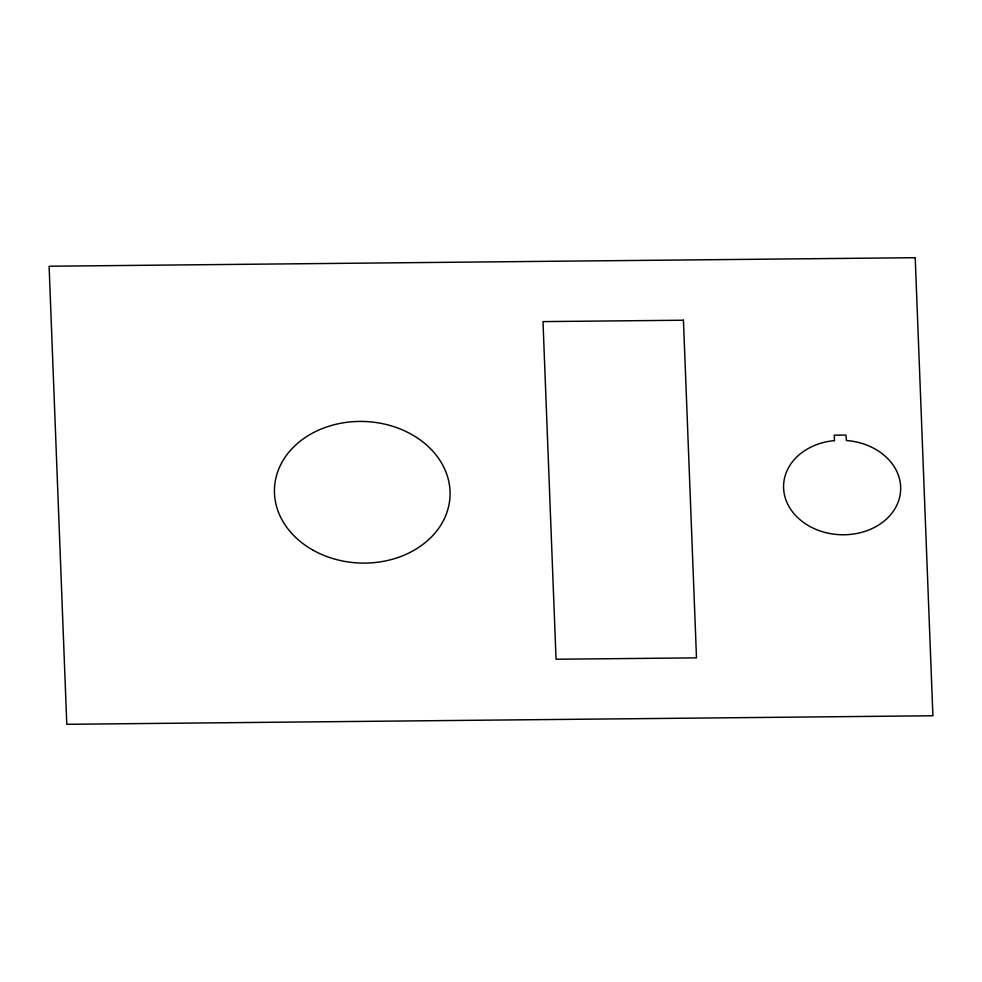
<?xml version="1.0" encoding="UTF-8"?>
<svg xmlns="http://www.w3.org/2000/svg" width="982" height="982" viewBox="0 0 982 982"><rect width="100%" height="100%" fill="white"/><g stroke="black" fill="none" stroke-linecap="round" stroke-linejoin="round"><path stroke-width="1.47" d="M834.454 440.623L834.197 440.636A58.564 47.197 2.5 0 0 793.468 513.058A58.564 47.197 2.5 0 0 892.724 512.076A58.564 47.197 2.5 0 0 846.435 440.513L845.956 435.063L834.246 435.186L834.454 440.623M915.212 257.701L49.1 266.232L66.788 724.299L932.9 715.768L915.212 257.701M683.447 320.218L542.997 321.605L556.045 659.241L696.496 657.866L683.447 320.218M312.865 550.08A87.852 70.802 2.5 0 0 449.842 498.807A87.852 70.802 2.5 0 0 324.048 427.907A87.852 70.802 2.5 0 0 312.865 550.08"/></g></svg>
